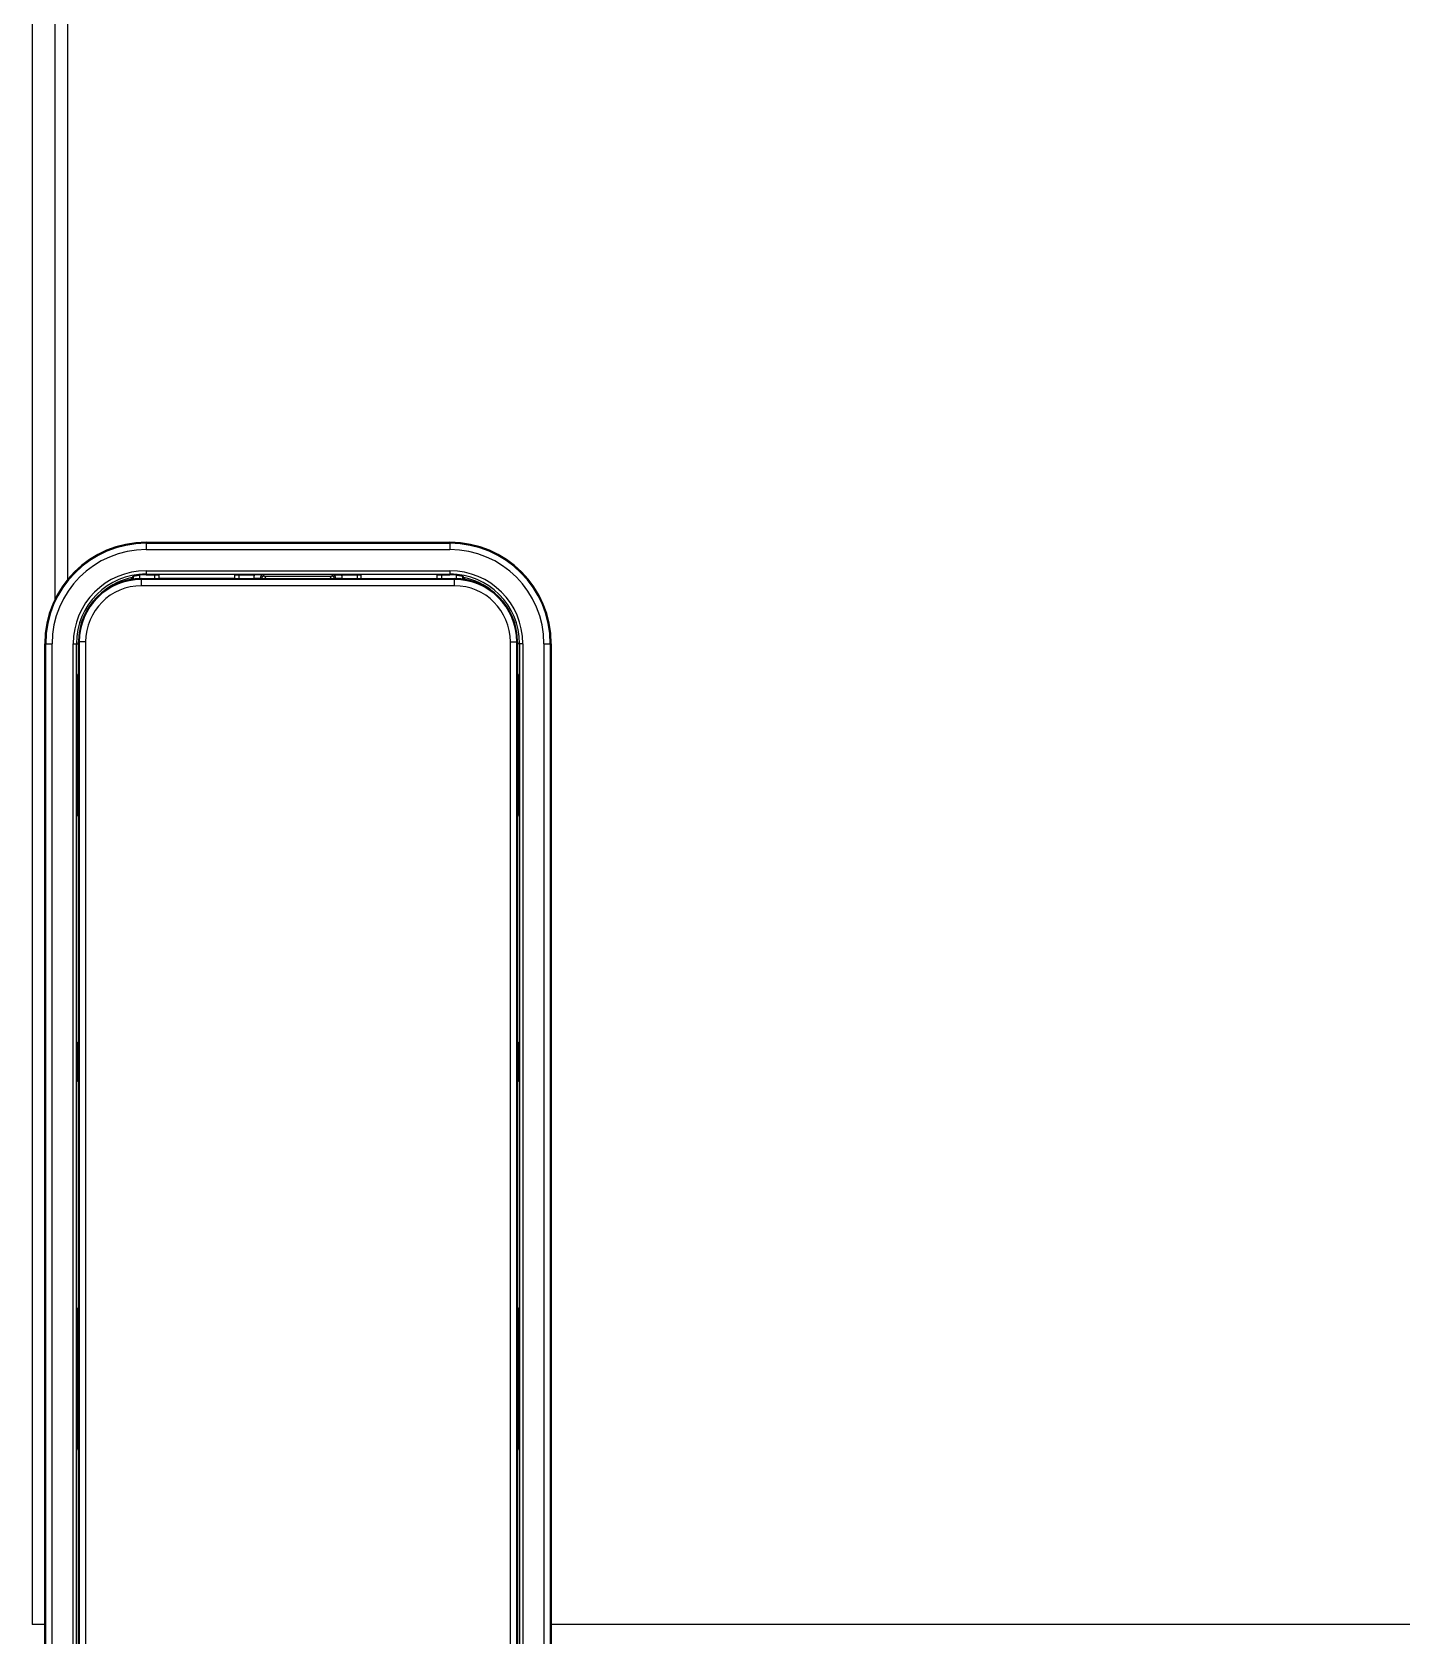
# Model space of a CAD drawing. Header units: millimetres. Extents: x -1319 to 3519, y -1539 to 2345.
# Drawn here: x 187.4 to 295.5, y -1411.2 to -1284.7 of the extents above; entities that cross this region are included whole.
import ezdxf

# ---------------------------------------------------------------- set-up
doc = ezdxf.new("R2010")
doc.units = ezdxf.units.MM
doc.header["$LTSCALE"] = 65.395
doc.layers.get('0').update_dxf_attribs({"linetype": 'CONTINUOUS'})

msp = doc.modelspace()

# ---------------------------------------------------------------- linework, layer by layer
at = {"linetype": 'Continuous'}
for p, q in [((187.36, -649.14), (187.36, -1410.34)), ((189.16, -649.14), (189.16, -1329.46)), ((190.16, -649.14), (190.16, -1327.9)), ((196.36, -1324.94), (196.36, -1325.52)), ((196.36, -1324.94), (220.36, -1324.94)), ((196.36, -1325.02), (220.36, -1325.02)), ((220.36, -1324.94), (220.36, -1325.52)), ((196.36, -1325.52), (220.36, -1325.52)), ((195.35, -1327.61), (195.35, -1327.88)), ((195.85, -1327.53), (195.85, -1327.81)), ((196.36, -1327.2), (196.36, -1327.45)), ((196.36, -1327.2), (220.36, -1327.2)), ((196.36, -1327.45), (196.36, -1327.51)), ((196.36, -1327.45), (220.36, -1327.45)), ((196.36, -1327.51), (197.36, -1327.51)), ((197.03, -1327.51), (197.03, -1327.81)), ((197.36, -1327.51), (197.36, -1327.79)), ((203.36, -1327.79), (203.36, -1327.51)), ((203.36, -1327.51), (204.91, -1327.51)), ((203.69, -1327.51), (203.69, -1327.81)), ((205.71, -1327.61), (205.62, -1327.51)), ((205.71, -1327.61), (211.01, -1327.61)), ((205.71, -1327.61), (205.81, -1327.81)), ((210.91, -1327.81), (211.01, -1327.61)), ((211.1, -1327.51), (211.01, -1327.61)), ((211.81, -1327.51), (213.36, -1327.51)), ((213.03, -1327.51), (213.03, -1327.81)), ((213.36, -1327.79), (213.36, -1327.51)), ((219.36, -1327.79), (219.36, -1327.51)), ((219.36, -1327.51), (220.36, -1327.51)), ((219.69, -1327.51), (219.69, -1327.81)), ((220.36, -1327.2), (220.36, -1327.45)), ((220.36, -1327.45), (220.36, -1327.51)), ((220.87, -1327.81), (220.87, -1327.53)), ((221.37, -1327.88), (221.37, -1327.61)), ((195.26, -1327.89), (195.26, -1327.73)), ((196.01, -1327.87), (196.01, -1327.81)), ((196.01, -1327.81), (197.35, -1327.81)), ((196.01, -1328.37), (196.01, -1327.87)), ((220.71, -1327.87), (196.01, -1327.87)), ((220.71, -1328.37), (196.01, -1328.37)), ((203.36, -1327.79), (197.36, -1327.79)), ((203.37, -1327.81), (213.35, -1327.81)), ((203.37, -1327.81), (213.35, -1327.81)), ((204.87, -1327.81), (204.87, -1327.76)), ((204.87, -1327.76), (205.37, -1327.76)), ((205.41, -1327.81), (205.37, -1327.76)), ((205.37, -1327.81), (205.37, -1327.76)), ((211.35, -1327.76), (211.31, -1327.81)), ((211.35, -1327.81), (211.35, -1327.76)), ((211.35, -1327.76), (211.85, -1327.76)), ((211.85, -1327.81), (211.85, -1327.76)), ((213.36, -1327.79), (219.36, -1327.79)), ((219.37, -1327.81), (220.71, -1327.81)), ((219.37, -1327.81), (220.71, -1327.81)), ((220.71, -1327.87), (220.71, -1327.81)), ((220.71, -1327.81), (220.71, -1327.81)), ((220.71, -1328.37), (220.71, -1327.87)), ((221.46, -1327.89), (221.46, -1327.73)), ((188.36, -1470.94), (188.36, -1332.94)), ((188.36, -1332.94), (188.94, -1332.94)), ((188.44, -1470.94), (188.44, -1332.94)), ((188.94, -1470.94), (188.94, -1332.94)), ((190.61, -1437.53), (190.61, -1332.94)), ((190.61, -1332.94), (190.86, -1332.94)), ((190.86, -1437.53), (190.86, -1332.94)), ((190.86, -1332.94), (191.02, -1332.94)), ((191.02, -1438.52), (191.02, -1332.79)), ((191.02, -1332.79), (191.02, -1332.79)), ((191.09, -1332.79), (191.02, -1332.79)), ((191.09, -1332.79), (191.09, -1471.09)), ((191.59, -1332.79), (191.09, -1332.79)), ((191.59, -1332.79), (191.59, -1471.09)), ((225.13, -1471.09), (225.13, -1332.79)), ((225.13, -1332.79), (225.63, -1332.79)), ((225.63, -1471.09), (225.63, -1332.79)), ((225.63, -1332.79), (225.7, -1332.79)), ((225.7, -1332.79), (225.7, -1438.52)), ((225.86, -1332.94), (225.7, -1332.94)), ((225.86, -1332.94), (225.86, -1437.53)), ((226.11, -1332.94), (225.86, -1332.94)), ((226.11, -1332.94), (226.11, -1437.53)), ((227.78, -1332.94), (227.78, -1470.94)), ((227.78, -1332.94), (228.36, -1332.94)), ((228.28, -1332.94), (228.28, -1470.94)), ((228.36, -1332.94), (228.36, -1470.94)), ((190.92, -1338.55), (190.92, -1336.17)), ((225.8, -1336.17), (225.8, -1338.55)), ((190.92, -1345.72), (190.92, -1343.34)), ((225.8, -1343.34), (225.8, -1345.72)), ((191.02, -1364.34), (190.93, -1364.44)), ((225.79, -1364.44), (225.7, -1364.34)), ((190.92, -1366.75), (190.92, -1365.14)), ((225.8, -1365.14), (225.8, -1366.75)), ((190.93, -1367.45), (191.02, -1367.55)), ((225.7, -1367.55), (225.79, -1367.45)), ((190.92, -1388.55), (190.92, -1386.17)), ((225.8, -1386.17), (225.8, -1388.55)), ((190.92, -1395.72), (190.92, -1393.34)), ((225.8, -1393.34), (225.8, -1395.72)), ((188.36, -1410.34), (187.36, -1410.34)), ((1047.16, -1410.34), (228.36, -1410.34))]:
    msp.add_line(p, q, dxfattribs=at)
for centre, radius, start, end in [((196.36, -1332.94), 8, 90, 180), ((196.36, -1332.94), 7.92, 90, 180), ((220.36, -1332.94), 8, 0, 90), ((220.36, -1332.94), 7.92, 0, 90), ((196.36, -1332.94), 7.42, 90, 180), ((220.36, -1332.94), 7.42, 0, 90), ((196.36, -1332.94), 5.75, 90, 180), ((196.36, -1332.94), 5.5, 90, 180), ((206.07, -1336.49), 13.92, 140.3504, 140.976), ((196.36, -1332.94), 5.44, 90, 95.3662), ((205.62, -1327.77), 0.756, 159.9128, 179.9237), ((204.93, -1354.99), 27.48, 88.5682, 90.0359), ((205.62, -1327.76), 0.25, 89.947, 180.053), ((211.1, -1327.76), 0.25, 359.947, 90.053), ((211.1, -1327.77), 0.756, 0.0775, 20.086), ((220.36, -1332.94), 5.75, 0, 90), ((220.36, -1332.94), 5.5, 0, 90), ((220.36, -1332.94), 5.44, 84.6338, 90), ((210.65, -1336.49), 13.92, 39.024, 39.6496), ((196.01, -1332.79), 4.99, 90, 180), ((196.01, -1332.79), 4.92, 90, 180), ((196.01, -1332.79), 4.42, 90, 180), ((196.36, -1332.94), 5.33, 101.9547, 129.8791), ((205.44, -1335.98), 13.11, 140.961, 141.972), ((220.71, -1332.79), 4.99, 360, 90), ((220.71, -1332.79), 4.92, 0, 90), ((220.71, -1332.79), 4.42, 0, 90), ((211.28, -1335.98), 13.11, 38.028, 39.039), ((220.36, -1332.94), 5.33, 50.121, 78.0453), ((207.59, -1341.79), 17.82, 158.3911, 159.2236), ((209.12, -1341.79), 17.83, 20.7757, 21.6077), ((218.45, -1336.15), 27.53, 178.5693, 180.0355), ((191.18, -1335.47), 0.75, 249.8509, 257.9714), ((225.54, -1335.47), 0.75, 282.0318, 290.1496), ((197.36, -1340.94), 6.87, 157.7017, 159.5852), ((219.36, -1340.94), 6.87, 20.415, 22.3022), ((197.36, -1340.94), 6.37, 177.5262, 182.7291), ((197.36, -1340.94), 6.37, 177.2668, 177.5262), ((219.36, -1340.94), 6.37, 357.5262, 2.7291), ((219.36, -1340.94), 6.37, 357.2668, 357.5262), ((197.36, -1340.94), 6.87, 200.415, 202.3022), ((219.36, -1340.94), 6.87, 337.7017, 339.5852), ((191.18, -1346.42), 0.75, 102.0318, 110.1496), ((207.6, -1340.1), 17.83, 200.7757, 201.6077), ((225.54, -1346.42), 0.75, 69.8509, 77.9714), ((209.14, -1340.1), 17.81, 338.3904, 339.2232), ((198.27, -1345.74), 27.52, 358.5693, 0.0356), ((218.4, -1365.12), 27.48, 178.5682, 180.0359), ((191.18, -1364.44), 0.751, 249.8412, 257.9487), ((225.54, -1364.44), 0.751, 282.0542, 290.1589), ((191.18, -1367.45), 0.751, 102.0542, 110.1589), ((225.54, -1367.45), 0.751, 69.8412, 77.9487), ((198.32, -1366.77), 27.48, 358.5682, 0.0359), ((218.45, -1386.15), 27.53, 178.5694, 180.0354), ((207.58, -1391.79), 17.81, 158.3904, 159.2232), ((209.12, -1391.79), 17.83, 20.7757, 21.6077), ((191.18, -1385.47), 0.75, 249.8509, 257.9714), ((225.54, -1385.47), 0.75, 282.0318, 290.1496), ((197.36, -1390.94), 6.87, 157.7017, 159.5852), ((219.36, -1390.94), 6.87, 20.415, 22.3022), ((197.36, -1390.94), 6.37, 177.5262, 182.7291), ((197.36, -1390.94), 6.37, 177.2668, 177.5262), ((219.36, -1390.94), 6.37, 357.5262, 2.7291), ((219.36, -1390.94), 6.37, 357.2668, 357.5262), ((197.36, -1390.94), 6.87, 200.415, 202.3022), ((219.36, -1390.94), 6.87, 337.7017, 339.5852), ((191.18, -1396.42), 0.75, 102.0318, 110.1496), ((225.54, -1396.42), 0.75, 69.8509, 77.9714), ((198.27, -1395.74), 27.53, 358.5694, 0.0354), ((207.6, -1390.1), 17.83, 200.7757, 201.6077), ((209.14, -1390.1), 17.81, 338.3904, 339.2232)]:
    msp.add_arc(centre, radius, start, end, dxfattribs=at)
for points, knots in [([(195.35, -1327.61), (195.35, -1327.61), (195.37, -1327.6), (195.4, -1327.6), (195.44, -1327.59), (195.53, -1327.57), (195.67, -1327.55), (195.79, -1327.54), (195.85, -1327.53)], [0, 0, 0, 0, 0.023373, 0.083495, 0.178077, 0.302984, 0.624142, 1, 1, 1, 1]), ([(205.71, -1327.61), (205.66, -1327.61), (205.55, -1327.65), (205.48, -1327.75), (205.47, -1327.81)], [0, 0, 0, 0, 0.499759, 1, 1, 1, 1]), ([(211.25, -1327.81), (211.24, -1327.75), (211.17, -1327.65), (211.06, -1327.61), (211.01, -1327.61)], [0, 0, 0, 0, 0.500243, 1, 1, 1, 1]), ([(211.1, -1327.51), (211.15, -1327.51), (211.38, -1327.51), (211.62, -1327.51), (211.81, -1327.51)], [0, 0, 0, 0, 0.190121, 1, 1, 1, 1]), ([(220.87, -1327.53), (220.93, -1327.54), (221.05, -1327.55), (221.19, -1327.57), (221.28, -1327.59), (221.32, -1327.6), (221.35, -1327.6), (221.37, -1327.61), (221.37, -1327.61)], [0, 0, 0, 0, 0.375858, 0.697016, 0.821923, 0.916505, 0.976627, 1, 1, 1, 1]), ([(225.79, -1335.47), (225.79, -1335.51), (225.8, -1335.75), (225.8, -1335.98), (225.8, -1336.17)], [0, 0, 0, 0, 0.190321, 1, 1, 1, 1]), ([(190.92, -1338.55), (190.92, -1338.75), (190.92, -1339.55), (190.93, -1340.35), (190.93, -1340.94)], [0, 0, 0, 0, 0.251129, 1, 1, 1, 1]), ([(225.79, -1340.94), (225.79, -1340.35), (225.8, -1339.55), (225.8, -1338.75), (225.8, -1338.55)], [0, 0, 0, 0, 0.74887, 1, 1, 1, 1]), ([(190.93, -1340.94), (190.93, -1341.54), (190.92, -1342.34), (190.92, -1343.14), (190.92, -1343.34)], [0, 0, 0, 0, 0.74887, 1, 1, 1, 1]), ([(225.8, -1343.34), (225.8, -1343.14), (225.8, -1342.34), (225.79, -1341.54), (225.79, -1340.94)], [0, 0, 0, 0, 0.251129, 1, 1, 1, 1]), ([(190.93, -1346.42), (190.93, -1346.38), (190.92, -1346.14), (190.92, -1345.91), (190.92, -1345.72)], [0, 0, 0, 0, 0.190318, 1, 1, 1, 1]), ([(225.79, -1364.44), (225.79, -1364.48), (225.8, -1364.72), (225.8, -1364.95), (225.8, -1365.14)], [0, 0, 0, 0, 0.190128, 1, 1, 1, 1]), ([(190.93, -1367.45), (190.93, -1367.41), (190.92, -1367.17), (190.92, -1366.94), (190.92, -1366.75)], [0, 0, 0, 0, 0.190122, 1, 1, 1, 1]), ([(225.79, -1385.47), (225.79, -1385.51), (225.8, -1385.75), (225.8, -1385.98), (225.8, -1386.17)], [0, 0, 0, 0, 0.190511, 1, 1, 1, 1]), ([(190.92, -1388.55), (190.92, -1388.75), (190.92, -1389.55), (190.93, -1390.35), (190.93, -1390.94)], [0, 0, 0, 0, 0.251129, 1, 1, 1, 1]), ([(225.79, -1390.94), (225.79, -1390.35), (225.8, -1389.55), (225.8, -1388.75), (225.8, -1388.55)], [0, 0, 0, 0, 0.74887, 1, 1, 1, 1]), ([(190.93, -1390.94), (190.93, -1391.54), (190.92, -1392.34), (190.92, -1393.14), (190.92, -1393.34)], [0, 0, 0, 0, 0.74887, 1, 1, 1, 1]), ([(225.8, -1393.34), (225.8, -1393.14), (225.8, -1392.34), (225.79, -1391.54), (225.79, -1390.94)], [0, 0, 0, 0, 0.251129, 1, 1, 1, 1]), ([(190.93, -1396.42), (190.93, -1396.38), (190.92, -1396.14), (190.92, -1395.91), (190.92, -1395.72)], [0, 0, 0, 0, 0.190309, 1, 1, 1, 1])]:
    msp.add_open_spline(points, degree=3, knots=knots, dxfattribs=at)
for points in [[(190.93, -1335.47), (190.93, -1335.54), (190.97, -1335.62), (191.02, -1335.66)], [(225.7, -1335.66), (225.75, -1335.62), (225.79, -1335.54), (225.79, -1335.47)], [(191.02, -1346.23), (190.97, -1346.27), (190.93, -1346.35), (190.93, -1346.42)], [(225.79, -1346.42), (225.79, -1346.35), (225.75, -1346.27), (225.7, -1346.23)], [(190.93, -1364.44), (190.93, -1364.51), (190.97, -1364.59), (191.02, -1364.63)], [(225.7, -1364.63), (225.75, -1364.59), (225.79, -1364.51), (225.79, -1364.44)], [(191.02, -1367.26), (190.97, -1367.3), (190.93, -1367.38), (190.93, -1367.45)], [(225.79, -1367.45), (225.79, -1367.38), (225.75, -1367.3), (225.7, -1367.26)], [(190.93, -1385.47), (190.93, -1385.54), (190.97, -1385.62), (191.02, -1385.66)], [(225.7, -1385.66), (225.75, -1385.62), (225.79, -1385.54), (225.79, -1385.47)], [(191.02, -1396.23), (190.97, -1396.27), (190.93, -1396.35), (190.93, -1396.42)], [(225.79, -1396.42), (225.79, -1396.35), (225.75, -1396.27), (225.7, -1396.23)]]:
    msp.add_open_spline(points, degree=3, dxfattribs=at)

doc.saveas('drawing.dxf')
